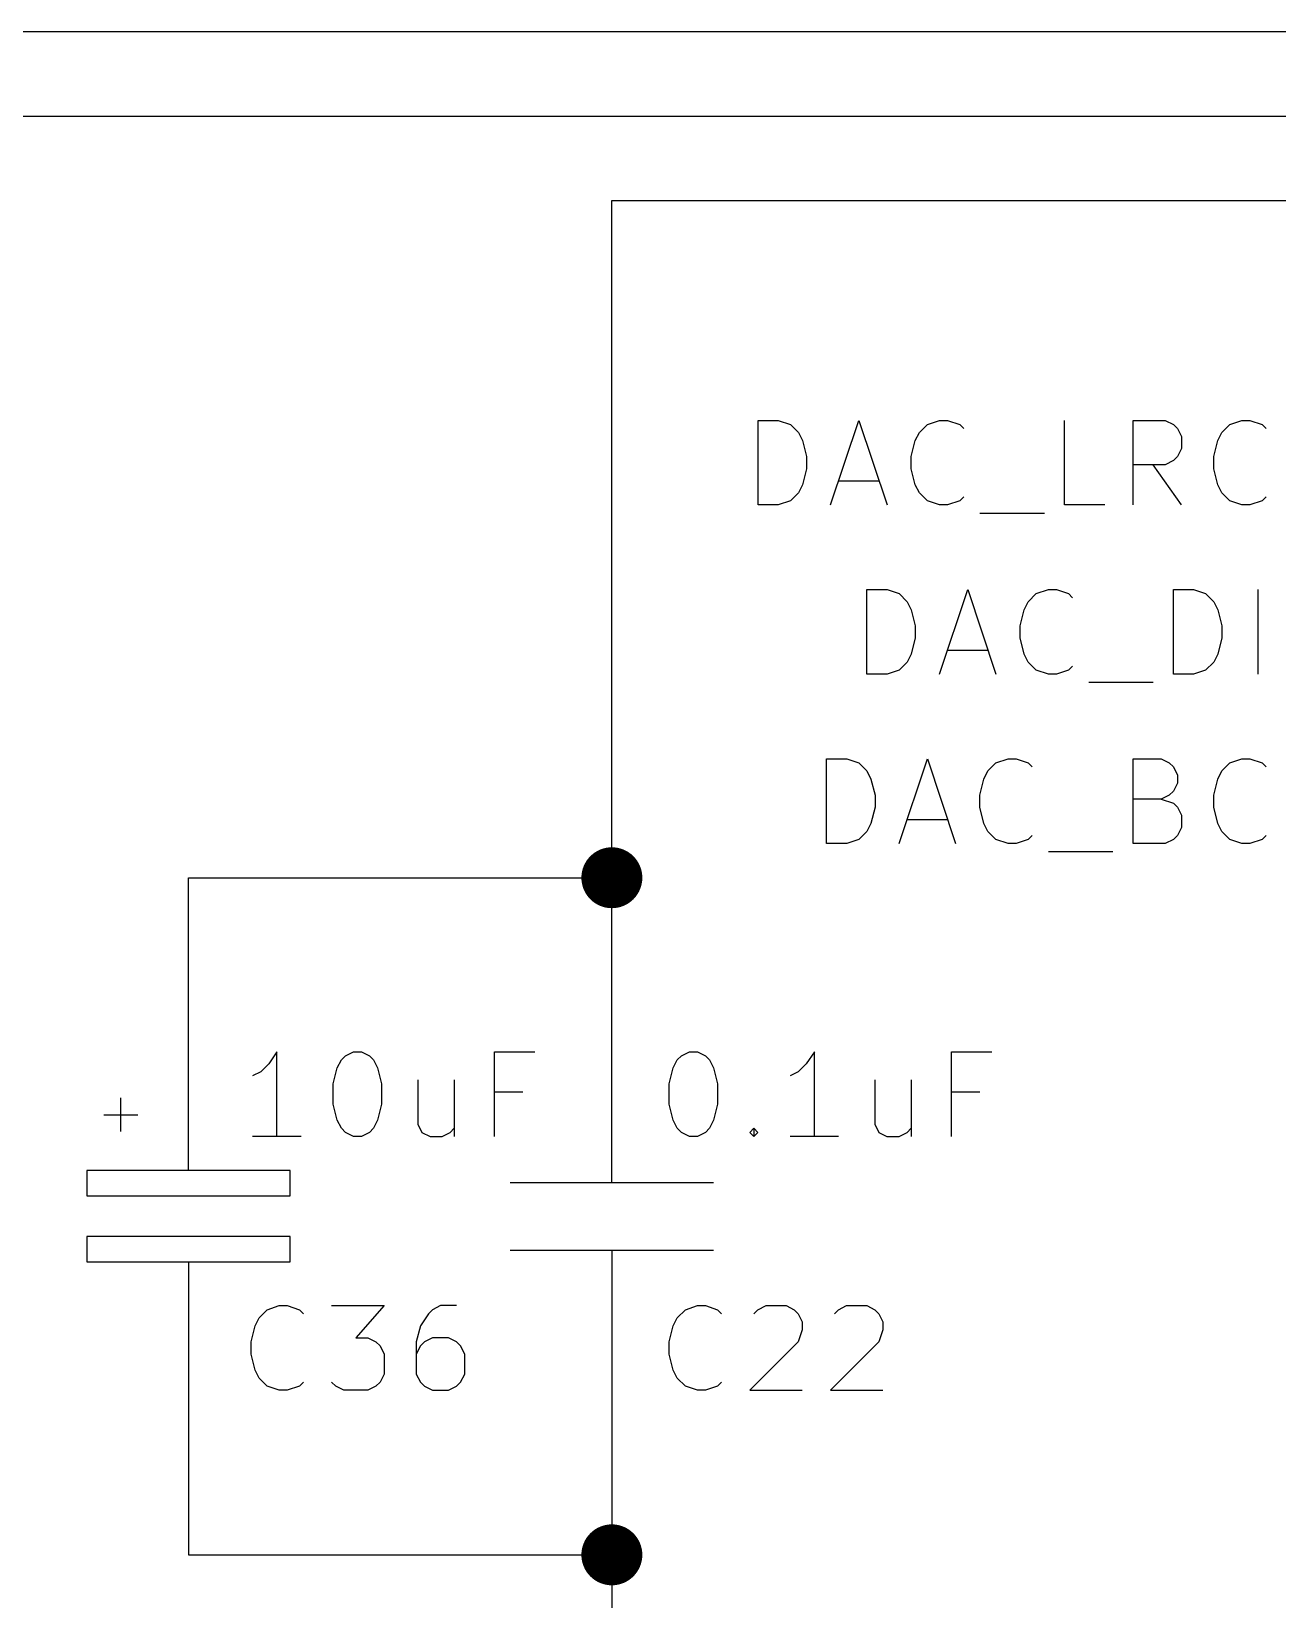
# Model space of a CAD drawing. Header units: inches. Extents: x 0.4 to 16.1, y -11.3 to -0.4.
# Drawn here: x 2.757 to 3.493, y -10.076 to -9.15 of the extents above; entities that cross this region are included whole.
import ezdxf

# ---------------------------------------------------------------- set-up
doc = ezdxf.new("R2010")
doc.units = ezdxf.units.IN
doc.header["$MEASUREMENT"] = 0
for name, color, linetype in [('GREENSIXTYFIVE', 129, 'CONTINUOUS'), ('LIGHTGREEN', 92, 'CONTINUOUS'), ('RED', 14, 'CONTINUOUS'), ('REDSIX', 19, 'CONTINUOUS')]:
    doc.layers.add(name, color=color, linetype=linetype)

msp = doc.modelspace()

# ---------------------------------------------------------------- linework, layer by layer
at = {"layer": 'GREENSIXTYFIVE', "linetype": 'CONTINUOUS'}
for p, q in [((2.90214, -9.7528), (2.89738, -9.75995)), ((2.90214, -9.7528), (2.89738, -9.75995)), ((2.90214, -9.8028), (2.90214, -9.7528)), ((2.90214, -9.8028), (2.90214, -9.7528)), ((2.94024, -9.75757), (2.94262, -9.75519)), ((2.94024, -9.75757), (2.94262, -9.75519)), ((2.94262, -9.75519), (2.94738, -9.7528)), ((2.94262, -9.75519), (2.94738, -9.7528)), ((2.94738, -9.7528), (2.95214, -9.7528)), ((2.94738, -9.7528), (2.95214, -9.7528)), ((2.95214, -9.7528), (2.9569, -9.75519)), ((2.95214, -9.7528), (2.9569, -9.75519)), ((2.9569, -9.75519), (2.95928, -9.75757)), ((2.9569, -9.75519), (2.95928, -9.75757)), ((3.03071, -9.8028), (3.03071, -9.7528)), ((3.03071, -9.7528), (3.05452, -9.7528)), ((3.03071, -9.8028), (3.03071, -9.7528)), ((3.03071, -9.7528), (3.05452, -9.7528)), ((3.13866, -9.75756), (3.14104, -9.75518)), ((3.13866, -9.75756), (3.14104, -9.75518)), ((3.14104, -9.75518), (3.1458, -9.7528)), ((3.14104, -9.75518), (3.1458, -9.7528)), ((3.1458, -9.7528), (3.15057, -9.7528)), ((3.1458, -9.7528), (3.15057, -9.7528)), ((3.15057, -9.7528), (3.15533, -9.75518)), ((3.15057, -9.7528), (3.15533, -9.75518)), ((3.15533, -9.75518), (3.15771, -9.75756)), ((3.15533, -9.75518), (3.15771, -9.75756)), ((3.21961, -9.7528), (3.21485, -9.75994)), ((3.21961, -9.7528), (3.21485, -9.75994)), ((3.21961, -9.8028), (3.21961, -9.7528)), ((3.21961, -9.8028), (3.21961, -9.7528)), ((3.30056, -9.8028), (3.30056, -9.7528)), ((3.30056, -9.7528), (3.32437, -9.7528)), ((3.30056, -9.8028), (3.30056, -9.7528)), ((3.30056, -9.7528), (3.32437, -9.7528)), ((2.89262, -9.76471), (2.88786, -9.76709)), ((2.89262, -9.76471), (2.88786, -9.76709)), ((2.89738, -9.75995), (2.89262, -9.76471)), ((2.89738, -9.75995), (2.89262, -9.76471)), ((2.93548, -9.77185), (2.93785, -9.76233)), ((2.93548, -9.77185), (2.93785, -9.76233)), ((2.93785, -9.76233), (2.94024, -9.75757)), ((2.93785, -9.76233), (2.94024, -9.75757)), ((2.95928, -9.75757), (2.96167, -9.76233)), ((2.95928, -9.75757), (2.96167, -9.76233)), ((2.96167, -9.76233), (2.96405, -9.77185)), ((2.96167, -9.76233), (2.96405, -9.77185)), ((3.1339, -9.77185), (3.13628, -9.76232)), ((3.1339, -9.77185), (3.13628, -9.76232)), ((3.13628, -9.76232), (3.13866, -9.75756)), ((3.13628, -9.76232), (3.13866, -9.75756)), ((3.15771, -9.75756), (3.16009, -9.76232)), ((3.15771, -9.75756), (3.16009, -9.76232)), ((3.16009, -9.76232), (3.16247, -9.77185)), ((3.16009, -9.76232), (3.16247, -9.77185)), ((3.21009, -9.7647), (3.20533, -9.76709)), ((3.21009, -9.7647), (3.20533, -9.76709)), ((3.21485, -9.75994), (3.21009, -9.7647)), ((3.21485, -9.75994), (3.21009, -9.7647)), ((2.93548, -9.78376), (2.93548, -9.77185)), ((2.93548, -9.78376), (2.93548, -9.77185)), ((2.96405, -9.77185), (2.96405, -9.78376)), ((2.96405, -9.77185), (2.96405, -9.78376)), ((2.98547, -9.76947), (2.98547, -9.79566)), ((2.98547, -9.76947), (2.98547, -9.79566)), ((3.0069, -9.76947), (3.0069, -9.8028)), ((3.0069, -9.76947), (3.0069, -9.8028)), ((3.1339, -9.78375), (3.1339, -9.77185)), ((3.1339, -9.78375), (3.1339, -9.77185)), ((3.16247, -9.77185), (3.16247, -9.78375)), ((3.16247, -9.77185), (3.16247, -9.78375)), ((3.25533, -9.76947), (3.25533, -9.79566)), ((3.25533, -9.76947), (3.25533, -9.79566)), ((3.27676, -9.76947), (3.27676, -9.8028)), ((3.27676, -9.76947), (3.27676, -9.8028)), ((3.04738, -9.77661), (3.03071, -9.77661)), ((3.04738, -9.77661), (3.03071, -9.77661)), ((3.31723, -9.77661), (3.30056, -9.77661)), ((3.31723, -9.77661), (3.30056, -9.77661)), ((2.93785, -9.79328), (2.93548, -9.78376)), ((2.93785, -9.79328), (2.93548, -9.78376)), ((2.96405, -9.78376), (2.96167, -9.79328)), ((2.96405, -9.78376), (2.96167, -9.79328)), ((3.13628, -9.79328), (3.1339, -9.78375)), ((3.13628, -9.79328), (3.1339, -9.78375)), ((3.16247, -9.78375), (3.16009, -9.79328)), ((3.16247, -9.78375), (3.16009, -9.79328)), ((2.94024, -9.79804), (2.93785, -9.79328)), ((2.94024, -9.79804), (2.93785, -9.79328)), ((2.94262, -9.80043), (2.94024, -9.79804)), ((2.94262, -9.80043), (2.94024, -9.79804)), ((2.94738, -9.8028), (2.94262, -9.80043)), ((2.94738, -9.8028), (2.94262, -9.80043)), ((2.9569, -9.80043), (2.95214, -9.8028)), ((2.9569, -9.80043), (2.95214, -9.8028)), ((2.95928, -9.79804), (2.9569, -9.80043)), ((2.95928, -9.79804), (2.9569, -9.80043)), ((2.96167, -9.79328), (2.95928, -9.79804)), ((2.96167, -9.79328), (2.95928, -9.79804)), ((2.98547, -9.79566), (2.98785, -9.80043)), ((2.98547, -9.79566), (2.98785, -9.80043)), ((2.98785, -9.80043), (2.99262, -9.8028)), ((2.98785, -9.80043), (2.99262, -9.8028)), ((2.99976, -9.8028), (3.00452, -9.80043)), ((2.99976, -9.8028), (3.00452, -9.80043)), ((3.00452, -9.80043), (3.0069, -9.79804)), ((3.00452, -9.80043), (3.0069, -9.79804)), ((3.13866, -9.79804), (3.13628, -9.79328)), ((3.13866, -9.79804), (3.13628, -9.79328)), ((3.14104, -9.80042), (3.13866, -9.79804)), ((3.14104, -9.80042), (3.13866, -9.79804)), ((3.1458, -9.8028), (3.14104, -9.80042)), ((3.1458, -9.8028), (3.14104, -9.80042)), ((3.15533, -9.80042), (3.15057, -9.8028)), ((3.15533, -9.80042), (3.15057, -9.8028)), ((3.15771, -9.79804), (3.15533, -9.80042)), ((3.15771, -9.79804), (3.15533, -9.80042)), ((3.16009, -9.79328), (3.15771, -9.79804)), ((3.16009, -9.79328), (3.15771, -9.79804)), ((3.18152, -9.80042), (3.1839, -9.79804)), ((3.18152, -9.80042), (3.1839, -9.79804)), ((3.1839, -9.8028), (3.18152, -9.80042)), ((3.1839, -9.8028), (3.18152, -9.80042)), ((3.1839, -9.79804), (3.18628, -9.80042)), ((3.1839, -9.79804), (3.1839, -9.8028)), ((3.1839, -9.79804), (3.18628, -9.80042)), ((3.1839, -9.79804), (3.1839, -9.8028)), ((3.18628, -9.80042), (3.1839, -9.8028)), ((3.18628, -9.80042), (3.1839, -9.8028)), ((3.25533, -9.79566), (3.25771, -9.80042)), ((3.25533, -9.79566), (3.25771, -9.80042)), ((3.25771, -9.80042), (3.26247, -9.8028)), ((3.25771, -9.80042), (3.26247, -9.8028)), ((3.26961, -9.8028), (3.27437, -9.80042)), ((3.26961, -9.8028), (3.27437, -9.80042)), ((3.27437, -9.80042), (3.27676, -9.79804)), ((3.27437, -9.80042), (3.27676, -9.79804)), ((2.91643, -9.8028), (2.88786, -9.8028)), ((2.91643, -9.8028), (2.88786, -9.8028)), ((2.95214, -9.8028), (2.94738, -9.8028)), ((2.95214, -9.8028), (2.94738, -9.8028)), ((2.99262, -9.8028), (2.99976, -9.8028)), ((2.99262, -9.8028), (2.99976, -9.8028)), ((3.15057, -9.8028), (3.1458, -9.8028)), ((3.15057, -9.8028), (3.1458, -9.8028)), ((3.2339, -9.8028), (3.20533, -9.8028)), ((3.2339, -9.8028), (3.20533, -9.8028)), ((3.26247, -9.8028), (3.26961, -9.8028)), ((3.26247, -9.8028), (3.26961, -9.8028)), ((2.89643, -9.90519), (2.90357, -9.9028)), ((2.89643, -9.90519), (2.90357, -9.9028)), ((2.90357, -9.9028), (2.90833, -9.9028)), ((2.90357, -9.9028), (2.90833, -9.9028)), ((2.90833, -9.9028), (2.91548, -9.90519)), ((2.90833, -9.9028), (2.91548, -9.90519)), ((2.93452, -9.9028), (2.96548, -9.9028)), ((2.93452, -9.9028), (2.96548, -9.9028)), ((2.96548, -9.9028), (2.94881, -9.92185)), ((2.96548, -9.9028), (2.94881, -9.92185)), ((2.99881, -9.9028), (2.99405, -9.90519)), ((2.99881, -9.9028), (2.99405, -9.90519)), ((3.00833, -9.9028), (2.99881, -9.9028)), ((3.00833, -9.9028), (2.99881, -9.9028)), ((3.14343, -9.90518), (3.15057, -9.9028)), ((3.14343, -9.90518), (3.15057, -9.9028)), ((3.15057, -9.9028), (3.15533, -9.9028)), ((3.15057, -9.9028), (3.15533, -9.9028)), ((3.15533, -9.9028), (3.16247, -9.90518)), ((3.15533, -9.9028), (3.16247, -9.90518)), ((3.18628, -9.90518), (3.19104, -9.9028)), ((3.18628, -9.90518), (3.19104, -9.9028)), ((3.19104, -9.9028), (3.20295, -9.9028)), ((3.19104, -9.9028), (3.20295, -9.9028)), ((3.20295, -9.9028), (3.20771, -9.90518)), ((3.20295, -9.9028), (3.20771, -9.90518)), ((3.2339, -9.90518), (3.23866, -9.9028)), ((3.2339, -9.90518), (3.23866, -9.9028)), ((3.23866, -9.9028), (3.25057, -9.9028)), ((3.23866, -9.9028), (3.25057, -9.9028)), ((3.25057, -9.9028), (3.25533, -9.90518)), ((3.25057, -9.9028), (3.25533, -9.90518)), ((2.88928, -9.91471), (2.89167, -9.90995)), ((2.88928, -9.91471), (2.89167, -9.90995)), ((2.89167, -9.90995), (2.89643, -9.90519)), ((2.89167, -9.90995), (2.89643, -9.90519)), ((2.91548, -9.90519), (2.91785, -9.90757)), ((2.91548, -9.90519), (2.91785, -9.90757)), ((2.99167, -9.90757), (2.9869, -9.91471)), ((2.99167, -9.90757), (2.9869, -9.91471)), ((2.99405, -9.90519), (2.99167, -9.90757)), ((2.99405, -9.90519), (2.99167, -9.90757)), ((3.13628, -9.9147), (3.13866, -9.90994)), ((3.13628, -9.9147), (3.13866, -9.90994)), ((3.13866, -9.90994), (3.14343, -9.90518)), ((3.13866, -9.90994), (3.14343, -9.90518)), ((3.16247, -9.90518), (3.16485, -9.90756)), ((3.16247, -9.90518), (3.16485, -9.90756)), ((3.1839, -9.90756), (3.18628, -9.90518)), ((3.1839, -9.90756), (3.18628, -9.90518)), ((3.20771, -9.90518), (3.21009, -9.90756)), ((3.20771, -9.90518), (3.21009, -9.90756)), ((3.21009, -9.90756), (3.21247, -9.91232)), ((3.21009, -9.90756), (3.21247, -9.91232)), ((3.21247, -9.91232), (3.21247, -9.91709)), ((3.21247, -9.91232), (3.21247, -9.91709)), ((3.23152, -9.90756), (3.2339, -9.90518)), ((3.23152, -9.90756), (3.2339, -9.90518)), ((3.25533, -9.90518), (3.25771, -9.90756)), ((3.25533, -9.90518), (3.25771, -9.90756)), ((3.25771, -9.90756), (3.26009, -9.91232)), ((3.25771, -9.90756), (3.26009, -9.91232)), ((3.26009, -9.91232), (3.26009, -9.91709)), ((3.26009, -9.91232), (3.26009, -9.91709)), ((2.88691, -9.92423), (2.88928, -9.91471)), ((2.88691, -9.92423), (2.88928, -9.91471)), ((2.94881, -9.92185), (2.95595, -9.92185)), ((2.94881, -9.92185), (2.95595, -9.92185)), ((2.95595, -9.92185), (2.96071, -9.92423)), ((2.95595, -9.92185), (2.96071, -9.92423)), ((2.9869, -9.91471), (2.98452, -9.92423)), ((2.9869, -9.91471), (2.98452, -9.92423)), ((2.99405, -9.92185), (2.98928, -9.92423)), ((2.99405, -9.92185), (2.98928, -9.92423)), ((3.00357, -9.92185), (2.99405, -9.92185)), ((3.00357, -9.92185), (2.99405, -9.92185)), ((3.00833, -9.92423), (3.00357, -9.92185)), ((3.00833, -9.92423), (3.00357, -9.92185)), ((3.1339, -9.92423), (3.13628, -9.9147)), ((3.1339, -9.92423), (3.13628, -9.9147)), ((3.21247, -9.91709), (3.21009, -9.92423)), ((3.21247, -9.91709), (3.21009, -9.92423)), ((3.26009, -9.91709), (3.25771, -9.92423)), ((3.26009, -9.91709), (3.25771, -9.92423)), ((2.88691, -9.93137), (2.88691, -9.92423)), ((2.88691, -9.93137), (2.88691, -9.92423)), ((2.88928, -9.9409), (2.88691, -9.93137)), ((2.88928, -9.9409), (2.88691, -9.93137)), ((2.96071, -9.92423), (2.96309, -9.92661)), ((2.96071, -9.92423), (2.96309, -9.92661)), ((2.96309, -9.92661), (2.96548, -9.93137)), ((2.96309, -9.92661), (2.96548, -9.93137)), ((2.96548, -9.93137), (2.96548, -9.94328)), ((2.96548, -9.93137), (2.96548, -9.94328)), ((2.98452, -9.92423), (2.98452, -9.94328)), ((2.98452, -9.92423), (2.98452, -9.94328)), ((2.9869, -9.92661), (2.98452, -9.93137)), ((2.9869, -9.92661), (2.98452, -9.93137)), ((2.98928, -9.92423), (2.9869, -9.92661)), ((2.98928, -9.92423), (2.9869, -9.92661)), ((3.01071, -9.92661), (3.00833, -9.92423)), ((3.01071, -9.92661), (3.00833, -9.92423)), ((3.01309, -9.93137), (3.01071, -9.92661)), ((3.01309, -9.93137), (3.01071, -9.92661)), ((3.01309, -9.94328), (3.01309, -9.93137)), ((3.01309, -9.94328), (3.01309, -9.93137)), ((3.1339, -9.93137), (3.1339, -9.92423)), ((3.1339, -9.93137), (3.1339, -9.92423)), ((3.13628, -9.94089), (3.1339, -9.93137)), ((3.13628, -9.94089), (3.1339, -9.93137)), ((3.21009, -9.92423), (3.18152, -9.9528)), ((3.21009, -9.92423), (3.18152, -9.9528)), ((3.25771, -9.92423), (3.22914, -9.9528)), ((3.25771, -9.92423), (3.22914, -9.9528)), ((2.89167, -9.94566), (2.88928, -9.9409)), ((2.89167, -9.94566), (2.88928, -9.9409)), ((3.13866, -9.94566), (3.13628, -9.94089)), ((3.13866, -9.94566), (3.13628, -9.94089)), ((2.89643, -9.95043), (2.89167, -9.94566)), ((2.89643, -9.95043), (2.89167, -9.94566)), ((2.91785, -9.94804), (2.91548, -9.95043)), ((2.91785, -9.94804), (2.91548, -9.95043)), ((2.93691, -9.95043), (2.93452, -9.94804)), ((2.93691, -9.95043), (2.93452, -9.94804)), ((2.96309, -9.94804), (2.96071, -9.95043)), ((2.96309, -9.94804), (2.96071, -9.95043)), ((2.96548, -9.94328), (2.96309, -9.94804)), ((2.96548, -9.94328), (2.96309, -9.94804)), ((2.98452, -9.94328), (2.9869, -9.94804)), ((2.98452, -9.94328), (2.9869, -9.94804)), ((2.9869, -9.94804), (2.98928, -9.95043)), ((2.9869, -9.94804), (2.98928, -9.95043)), ((3.00833, -9.95043), (3.01071, -9.94804)), ((3.00833, -9.95043), (3.01071, -9.94804)), ((3.01071, -9.94804), (3.01309, -9.94328)), ((3.01071, -9.94804), (3.01309, -9.94328)), ((3.14343, -9.95042), (3.13866, -9.94566)), ((3.14343, -9.95042), (3.13866, -9.94566)), ((3.16485, -9.94804), (3.16247, -9.95042)), ((3.16485, -9.94804), (3.16247, -9.95042)), ((2.90357, -9.9528), (2.89643, -9.95043)), ((2.90357, -9.9528), (2.89643, -9.95043)), ((2.90833, -9.9528), (2.90357, -9.9528)), ((2.90833, -9.9528), (2.90357, -9.9528)), ((2.91548, -9.95043), (2.90833, -9.9528)), ((2.91548, -9.95043), (2.90833, -9.9528)), ((2.94167, -9.9528), (2.93691, -9.95043)), ((2.94167, -9.9528), (2.93691, -9.95043)), ((2.95595, -9.9528), (2.94167, -9.9528)), ((2.95595, -9.9528), (2.94167, -9.9528)), ((2.96071, -9.95043), (2.95595, -9.9528)), ((2.96071, -9.95043), (2.95595, -9.9528)), ((2.98928, -9.95043), (2.99405, -9.9528)), ((2.98928, -9.95043), (2.99405, -9.9528)), ((2.99405, -9.9528), (3.00357, -9.9528)), ((2.99405, -9.9528), (3.00357, -9.9528)), ((3.00357, -9.9528), (3.00833, -9.95043)), ((3.00357, -9.9528), (3.00833, -9.95043)), ((3.15057, -9.9528), (3.14343, -9.95042)), ((3.15057, -9.9528), (3.14343, -9.95042)), ((3.15533, -9.9528), (3.15057, -9.9528)), ((3.15533, -9.9528), (3.15057, -9.9528)), ((3.16247, -9.95042), (3.15533, -9.9528)), ((3.16247, -9.95042), (3.15533, -9.9528)), ((3.18152, -9.9528), (3.21247, -9.9528)), ((3.18152, -9.9528), (3.21247, -9.9528)), ((3.22914, -9.9528), (3.26009, -9.9528)), ((3.22914, -9.9528), (3.26009, -9.9528))]:
    msp.add_line(p, q, dxfattribs=at)
at = {"layer": 'LIGHTGREEN', "linetype": 'CONTINUOUS'}
for p, q in [((1.9, -9.15), (4.2, -9.15)), ((2.5, -9.2), (4.1, -9.2)), ((3.1, -9.65), (3.1, -9.25)), ((3.1, -9.25), (4, -9.25)), ((2.85, -9.75), (2.85, -9.65)), ((2.85, -9.65), (3.1, -9.65)), ((3.1, -9.75), (3.1, -9.65)), ((2.85, -9.95), (2.85, -10.05)), ((3.1, -9.95), (3.1, -10.05)), ((2.85, -10.05), (3.1, -10.05)), ((3.1, -10.05), (3.1, -10.55))]:
    msp.add_line(p, q, dxfattribs=at)
at = {"layer": 'LIGHTGREEN', "const_width": 0.018}
for points in [[(3.091, -9.65, 1), (3.109, -9.65, 1)], [(3.091, -10.05, 1), (3.109, -10.05, 1)]]:
    msp.add_lwpolyline(points, format="xyb", close=True, dxfattribs=at)
at = {"layer": 'RED', "linetype": 'CONTINUOUS'}
for p, q in [((2.85, -9.823), (2.85, -9.75)), ((2.85, -9.823), (2.85, -9.75)), ((3.1, -9.83), (3.1, -9.75)), ((3.1, -9.83), (3.1, -9.75)), ((2.81, -9.8), (2.81, -9.78)), ((2.8, -9.79), (2.82, -9.79)), ((2.79, -9.823), (2.79, -9.838)), ((2.91, -9.823), (2.79, -9.823)), ((2.91, -9.838), (2.91, -9.823)), ((2.79, -9.838), (2.91, -9.838)), ((3.04, -9.83), (3.16, -9.83)), ((2.79, -9.862), (2.79, -9.877)), ((2.91, -9.862), (2.79, -9.862)), ((2.91, -9.877), (2.91, -9.862)), ((3.04, -9.87), (3.16, -9.87)), ((3.1, -9.87), (3.1, -9.95)), ((3.1, -9.87), (3.1, -9.95)), ((2.79, -9.877), (2.91, -9.877)), ((2.85, -9.877), (2.85, -9.95)), ((2.85, -9.877), (2.85, -9.95))]:
    msp.add_line(p, q, dxfattribs=at)
at = {"layer": 'REDSIX', "linetype": 'CONTINUOUS'}
for p, q in [((3.18636, -9.4298), (3.18636, -9.3798)), ((3.18636, -9.3798), (3.19827, -9.3798)), ((3.19827, -9.3798), (3.20541, -9.38218)), ((3.20541, -9.38218), (3.21017, -9.38694)), ((3.22922, -9.4298), (3.24589, -9.3798)), ((3.24589, -9.3798), (3.26256, -9.4298)), ((3.2816, -9.38694), (3.28637, -9.38218)), ((3.28637, -9.38218), (3.29351, -9.3798)), ((3.29351, -9.3798), (3.29827, -9.3798)), ((3.29827, -9.3798), (3.30541, -9.38218)), ((3.30541, -9.38218), (3.30779, -9.38456)), ((3.36731, -9.4298), (3.36731, -9.3798)), ((3.40779, -9.4298), (3.40779, -9.3798)), ((3.40779, -9.3798), (3.42684, -9.3798)), ((3.42684, -9.3798), (3.4316, -9.38218)), ((3.4316, -9.38218), (3.43398, -9.38456)), ((3.43398, -9.38456), (3.43636, -9.38932)), ((3.46017, -9.38694), (3.46494, -9.38218)), ((3.46494, -9.38218), (3.47208, -9.3798)), ((3.47208, -9.3798), (3.47684, -9.3798)), ((3.47684, -9.3798), (3.48398, -9.38218)), ((3.48398, -9.38218), (3.48636, -9.38456)), ((3.21017, -9.38694), (3.21256, -9.3917)), ((3.21256, -9.3917), (3.21493, -9.40123)), ((3.27684, -9.40123), (3.27922, -9.3917)), ((3.27922, -9.3917), (3.2816, -9.38694)), ((3.43636, -9.38932), (3.43636, -9.39647)), ((3.45541, -9.40123), (3.45779, -9.3917)), ((3.45779, -9.3917), (3.46017, -9.38694)), ((3.21493, -9.40123), (3.21493, -9.40837)), ((3.27684, -9.40837), (3.27684, -9.40123)), ((3.4316, -9.40361), (3.42684, -9.40599)), ((3.43398, -9.40123), (3.4316, -9.40361)), ((3.43636, -9.39647), (3.43398, -9.40123)), ((3.45541, -9.40837), (3.45541, -9.40123)), ((3.21493, -9.40837), (3.21256, -9.41789)), ((3.27922, -9.41789), (3.27684, -9.40837)), ((3.42684, -9.40599), (3.40779, -9.40599)), ((3.43636, -9.4298), (3.4197, -9.40599)), ((3.45779, -9.41789), (3.45541, -9.40837)), ((3.21256, -9.41789), (3.21017, -9.42266)), ((3.23398, -9.41552), (3.25779, -9.41552)), ((3.2816, -9.42266), (3.27922, -9.41789)), ((3.46017, -9.42266), (3.45779, -9.41789)), ((3.19827, -9.4298), (3.18636, -9.4298)), ((3.20541, -9.42742), (3.19827, -9.4298)), ((3.21017, -9.42266), (3.20541, -9.42742)), ((3.28637, -9.42742), (3.2816, -9.42266)), ((3.29351, -9.4298), (3.28637, -9.42742)), ((3.29827, -9.4298), (3.29351, -9.4298)), ((3.30541, -9.42742), (3.29827, -9.4298)), ((3.30779, -9.42504), (3.30541, -9.42742)), ((3.39113, -9.4298), (3.36731, -9.4298)), ((3.46494, -9.42742), (3.46017, -9.42266)), ((3.47208, -9.4298), (3.46494, -9.42742)), ((3.47684, -9.4298), (3.47208, -9.4298)), ((3.48398, -9.42742), (3.47684, -9.4298)), ((3.48636, -9.42504), (3.48398, -9.42742)), ((3.31732, -9.43456), (3.35541, -9.43456)), ((3.25065, -9.5298), (3.25065, -9.4798)), ((3.25065, -9.4798), (3.26255, -9.4798)), ((3.26255, -9.4798), (3.26969, -9.48218)), ((3.26969, -9.48218), (3.27446, -9.48694)), ((3.27446, -9.48694), (3.27684, -9.4917)), ((3.2935, -9.5298), (3.31017, -9.4798)), ((3.31017, -9.4798), (3.32684, -9.5298)), ((3.3435, -9.4917), (3.34589, -9.48694)), ((3.34589, -9.48694), (3.35065, -9.48218)), ((3.35065, -9.48218), (3.35779, -9.4798)), ((3.35779, -9.4798), (3.36255, -9.4798)), ((3.36255, -9.4798), (3.3697, -9.48218)), ((3.3697, -9.48218), (3.37207, -9.48456)), ((3.4316, -9.5298), (3.4316, -9.4798)), ((3.4316, -9.4798), (3.4435, -9.4798)), ((3.4435, -9.4798), (3.45065, -9.48218)), ((3.45065, -9.48218), (3.45541, -9.48694)), ((3.45541, -9.48694), (3.45779, -9.4917)), ((3.4816, -9.5298), (3.4816, -9.4798)), ((3.27684, -9.4917), (3.27922, -9.50123)), ((3.34113, -9.50123), (3.3435, -9.4917)), ((3.45779, -9.4917), (3.46017, -9.50123)), ((3.27922, -9.50123), (3.27922, -9.50837)), ((3.34113, -9.50837), (3.34113, -9.50123)), ((3.46017, -9.50123), (3.46017, -9.50837)), ((3.27922, -9.50837), (3.27684, -9.51789)), ((3.3435, -9.51789), (3.34113, -9.50837)), ((3.46017, -9.50837), (3.45779, -9.51789)), ((3.27446, -9.52266), (3.26969, -9.52742)), ((3.27684, -9.51789), (3.27446, -9.52266)), ((3.29827, -9.51552), (3.32207, -9.51552)), ((3.34589, -9.52266), (3.3435, -9.51789)), ((3.35065, -9.52742), (3.34589, -9.52266)), ((3.45541, -9.52266), (3.45065, -9.52742)), ((3.45779, -9.51789), (3.45541, -9.52266)), ((3.26255, -9.5298), (3.25065, -9.5298)), ((3.26969, -9.52742), (3.26255, -9.5298)), ((3.35779, -9.5298), (3.35065, -9.52742)), ((3.36255, -9.5298), (3.35779, -9.5298)), ((3.3697, -9.52742), (3.36255, -9.5298)), ((3.37207, -9.52504), (3.3697, -9.52742)), ((3.4435, -9.5298), (3.4316, -9.5298)), ((3.45065, -9.52742), (3.4435, -9.5298)), ((3.3816, -9.53456), (3.4197, -9.53456)), ((3.22684, -9.6298), (3.22684, -9.5798)), ((3.22684, -9.5798), (3.23874, -9.5798)), ((3.23874, -9.5798), (3.24589, -9.58218)), ((3.24589, -9.58218), (3.25065, -9.58694)), ((3.25065, -9.58694), (3.25303, -9.5917)), ((3.2697, -9.6298), (3.28636, -9.5798)), ((3.28636, -9.5798), (3.30303, -9.6298)), ((3.3197, -9.5917), (3.32208, -9.58694)), ((3.32208, -9.58694), (3.32684, -9.58218)), ((3.32684, -9.58218), (3.33398, -9.5798)), ((3.33398, -9.5798), (3.33874, -9.5798)), ((3.33874, -9.5798), (3.34589, -9.58218)), ((3.34589, -9.58218), (3.34827, -9.58456)), ((3.40779, -9.6298), (3.40779, -9.5798)), ((3.40779, -9.5798), (3.42446, -9.5798)), ((3.42446, -9.5798), (3.42922, -9.58218)), ((3.42922, -9.58218), (3.4316, -9.58456)), ((3.4316, -9.58456), (3.43398, -9.58932)), ((3.45779, -9.5917), (3.46017, -9.58694)), ((3.46017, -9.58694), (3.46494, -9.58218)), ((3.46494, -9.58218), (3.47208, -9.5798)), ((3.47208, -9.5798), (3.47684, -9.5798)), ((3.47684, -9.5798), (3.48398, -9.58218)), ((3.48398, -9.58218), (3.48636, -9.58456)), ((3.25303, -9.5917), (3.25541, -9.60123)), ((3.31732, -9.60123), (3.3197, -9.5917)), ((3.43398, -9.59409), (3.4316, -9.59885)), ((3.43398, -9.58932), (3.43398, -9.59409)), ((3.45541, -9.60123), (3.45779, -9.5917)), ((3.25541, -9.60123), (3.25541, -9.60837)), ((3.31732, -9.60837), (3.31732, -9.60123)), ((3.42446, -9.60361), (3.40779, -9.60361)), ((3.42922, -9.60123), (3.42446, -9.60361)), ((3.42446, -9.60361), (3.4316, -9.60599)), ((3.4316, -9.59885), (3.42922, -9.60123)), ((3.4316, -9.60599), (3.43398, -9.60837)), ((3.45541, -9.60837), (3.45541, -9.60123)), ((3.25541, -9.60837), (3.25303, -9.61789)), ((3.27446, -9.61552), (3.29827, -9.61552)), ((3.3197, -9.61789), (3.31732, -9.60837)), ((3.43398, -9.60837), (3.43636, -9.61313)), ((3.43636, -9.61313), (3.43636, -9.62028)), ((3.45779, -9.61789), (3.45541, -9.60837)), ((3.25065, -9.62266), (3.24589, -9.62742)), ((3.25303, -9.61789), (3.25065, -9.62266)), ((3.32208, -9.62266), (3.3197, -9.61789)), ((3.32684, -9.62742), (3.32208, -9.62266)), ((3.34827, -9.62504), (3.34589, -9.62742)), ((3.43398, -9.62504), (3.4316, -9.62742)), ((3.43636, -9.62028), (3.43398, -9.62504)), ((3.46017, -9.62266), (3.45779, -9.61789)), ((3.46494, -9.62742), (3.46017, -9.62266)), ((3.48636, -9.62504), (3.48398, -9.62742)), ((3.23874, -9.6298), (3.22684, -9.6298)), ((3.24589, -9.62742), (3.23874, -9.6298)), ((3.33398, -9.6298), (3.32684, -9.62742)), ((3.33874, -9.6298), (3.33398, -9.6298)), ((3.34589, -9.62742), (3.33874, -9.6298)), ((3.3578, -9.63456), (3.39589, -9.63456)), ((3.42684, -9.6298), (3.40779, -9.6298)), ((3.4316, -9.62742), (3.42684, -9.6298)), ((3.47208, -9.6298), (3.46494, -9.62742)), ((3.47684, -9.6298), (3.47208, -9.6298)), ((3.48398, -9.62742), (3.47684, -9.6298))]:
    msp.add_line(p, q, dxfattribs=at)

doc.saveas('drawing.dxf')
